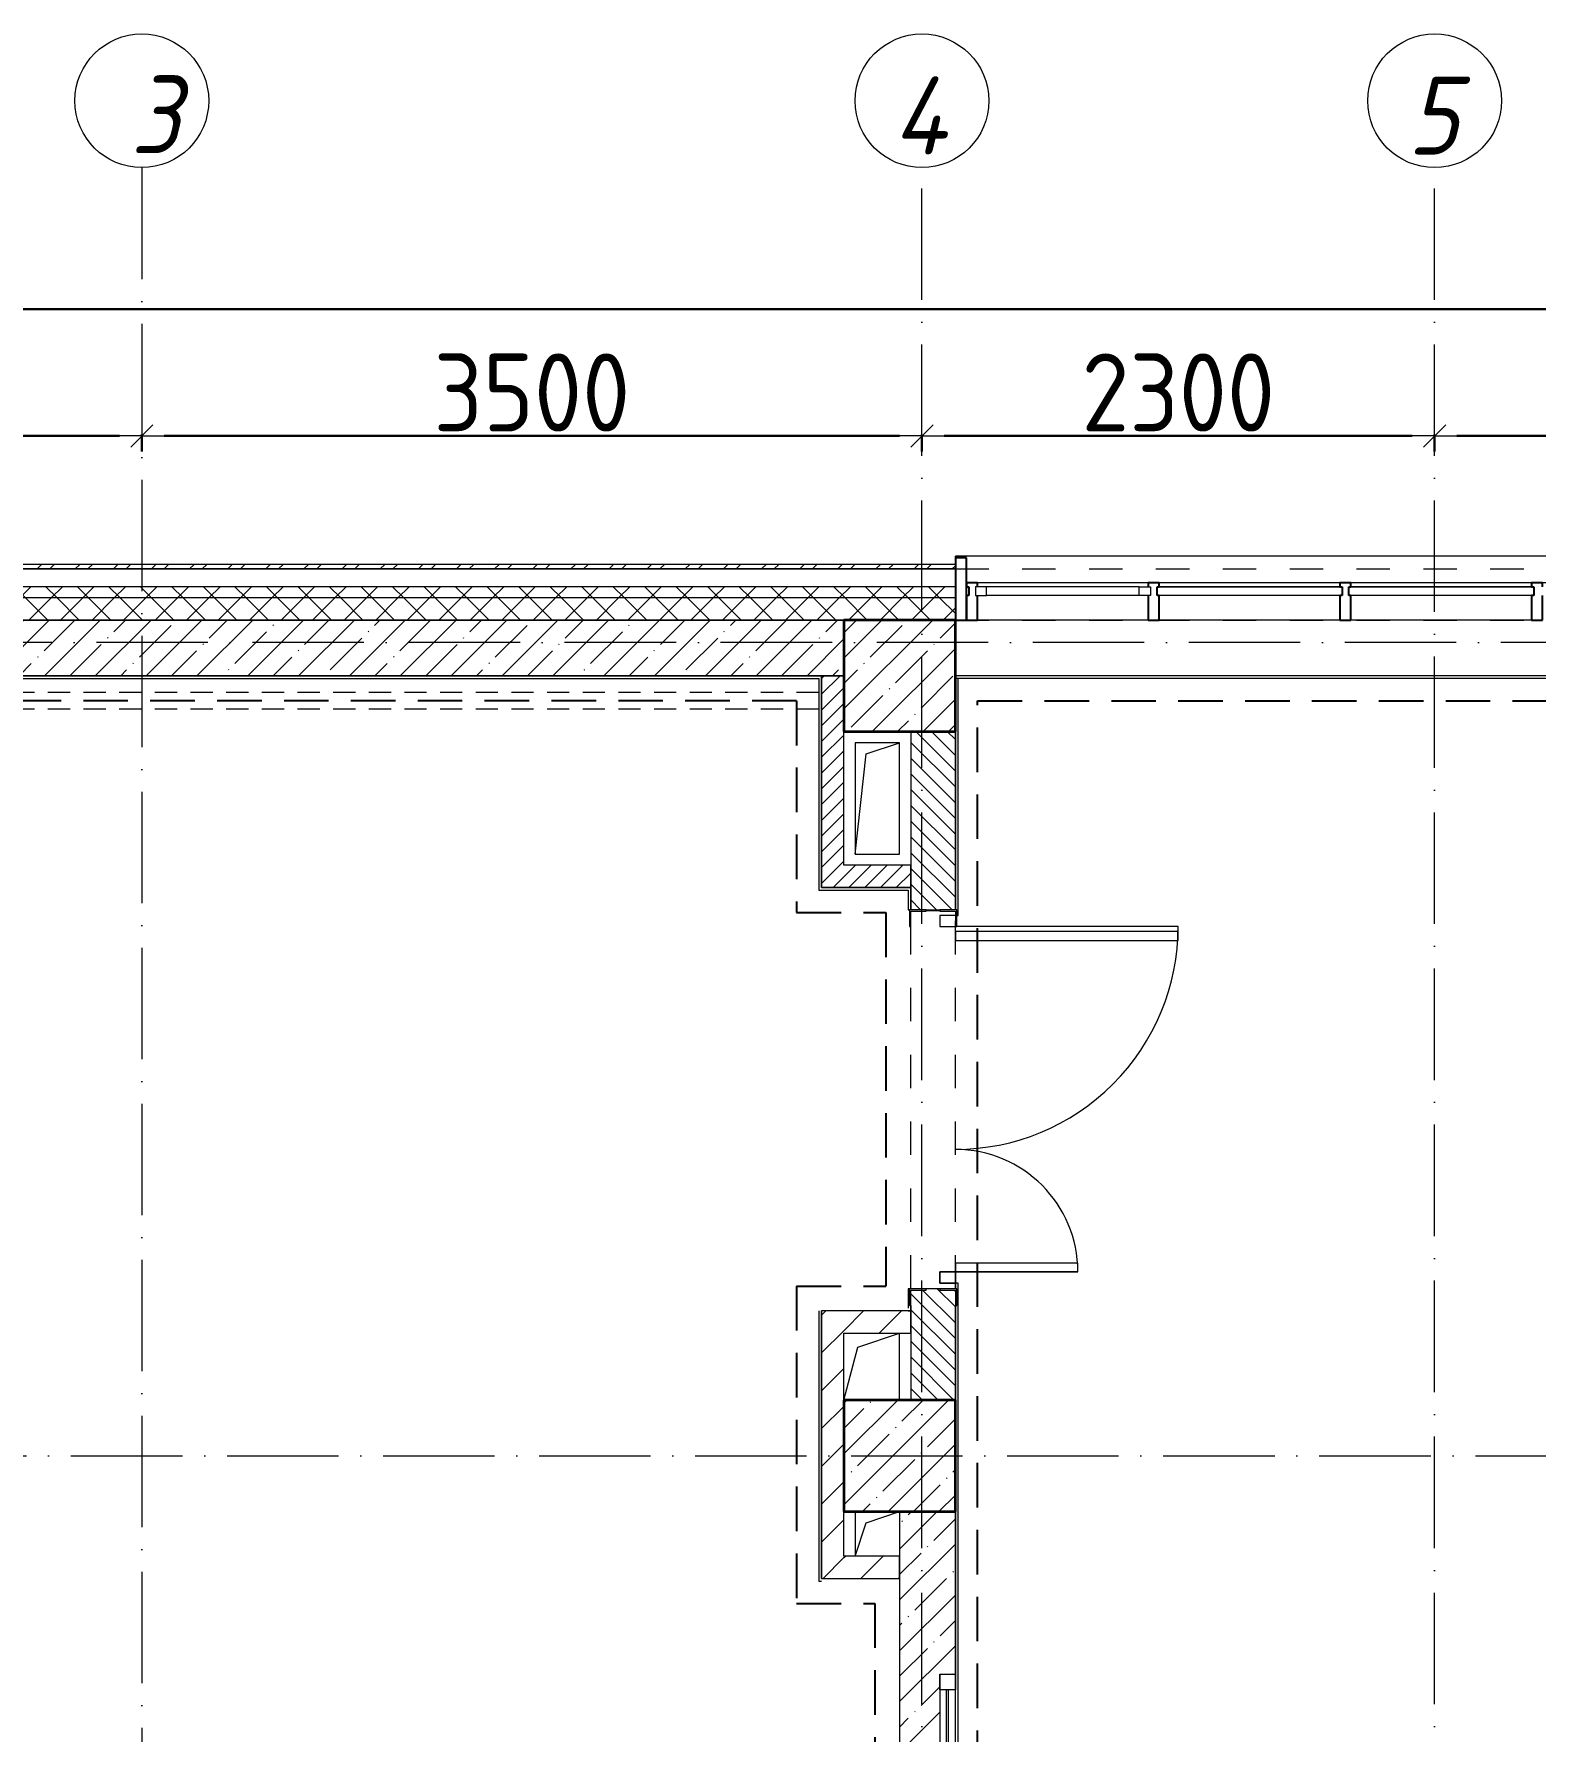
# Model space of a CAD drawing. Header units: millimetres. Extents: x -213536 to 1564669, y -45299 to 942238.
# Drawn here: x 210062 to 216796, y 257380 to 264995 of the extents above; entities that cross this region are included whole.
import ezdxf

# ---------------------------------------------------------------- set-up
doc = ezdxf.new("R2010")
doc.units = ezdxf.units.MM
for name, pattern in [('200_ШТРИХ_ш1п0_6_', [160, 100, -60]), ('50_200_ШТРИХ_1Т_ш5_п1_п1_', [700, 500, -100, 0, -100]), ('Штрих короткий', [300, 150, -150]), ('Штриховая _2 мм - 1 мм_', [300, 200, -100])]:
    doc.linetypes.add(name, pattern=pattern)
for name, color, linetype, lineweight in [('0-1', 7, 'Continuous', 5), ('0-2', 7, 'Continuous', 9), ('Двери', 7, 'Continuous', 9), ('Импосты витража', 7, 'Continuous', 9), ('Импосты витража-1', 7, 'Continuous', 25), ('Каркас_Импост', 7, 'Continuous', 13), ('Каркас_Импост-1', 7, 'Continuous', 9), ('Линии-1', 7, '200_ШТРИХ_ш1п0_6_', 9), ('Несущие колонны', 7, 'Continuous', 9), ('Несущие колонны-1', 7, 'Continuous', 35), ('Обобщенные модели', 7, 'Continuous', 9), ('Общие ребра', 7, 'Continuous', 9), ('Окна', 7, 'Continuous', 9), ('Оси', 7, 'Continuous', 9), ('Оси-1', 7, 'Continuous', 20), ('Оси-2', 7, '50_200_ШТРИХ_1Т_ш5_п1_п1_', 9), ('Остекление-1', 7, 'Continuous', 9), ('Перемычка-1', 7, 'Штрих короткий', 9), ('Размеры', 7, 'Continuous', 15), ('Стены', 7, 'Continuous', 9), ('Стены-1', 7, 'Continuous', 13), ('Штриховка разреза-1', 7, 'Continuous', 9), ('Элементы узлов', 7, 'Continuous', 9)]:
    doc.layers.add(name, color=color, linetype=linetype, lineweight=lineweight)
doc.layers.add('СТ-1_1', color=7, linetype='Штриховая _2 мм - 1 мм_', lineweight=90, true_color=0x888888)
doc.layers.get('0-2').off()
doc.styles.add('ISOCPEUR_I_1', font='isocpeui.ttf', dxfattribs={"width": 0.85, "height": 2.5})
doc.styles.add('СПДС', font='isocpeur.ttf', dxfattribs={"width": 0.9})
doc.dimstyles.new('Размера А3', dxfattribs={"dimtxt": 200, "dimasz": 100, "dimexe": 70, "dimexo": 100, "dimgap": 20, "dimtad": 1, "dimdec": 0, "dimrnd": 10, "dimzin": 0, "dimdsep": 46, "dimtxsty": 'СПДС', "dimblk": 'ARROWHEAD_6', "dimcen": 1, "dimclrd": 256, "dimclre": 256, "dimclrt": 256, "dimazin": 0, "dimtfac": 1, "dimtdec": 0, "dimtmove": 2, "dimatfit": 3, "dimfxl": 1, "dimtolj": 1, "dimtzin": 0, "dimarcsym": 0})
pattern_1 = [(45, (0, 0), (-70.71068, 70.71068), []), (135, (0, 0), (-70.71068, -70.71068), [])]
pattern_2 = [(45, (0, 0), (-35.35534, 35.35534), [])]
pattern_3 = [(45, (0, 0), (-114.04925, 114.04925), []), (45, (114.05, 0), (-114.04925, 114.04925), [201.612, -40.322, 3.353, -36.97])]
pattern_4 = [(45, (0, 0), (-84.8528, 84.8528), [])]

# ---------------------------------------------------------------- blocks, each defined once
blk = doc.blocks.new('BSC_Колонна _Прямоугольная - 500х500-V40-АИ2_02_План отделки стен 2-го этажа _Часть 2_')
at = {"layer": 'Несущие колонны'}
h = blk.add_hatch(dxfattribs=at)
h.set_pattern_fill('FP_48', color=256, style=0, pattern_type=2)
h.set_pattern_definition([(45, (-7700, -49300), (-114.04925, 114.04925), []), (45, (-7585.95, -49300), (-114.04925, 114.04925), [201.613, -40.323, 3.353, -36.97])])
h.paths.add_polyline_path([(-250, -250), (250, -250), (250, 250), (-250, 250), (-250, 167)], flags=0)
at = {"layer": 'Несущие колонны-1'}
for p, q in [((250, 250), (-250, 250)), ((-250, 250), (-250, -250)), ((250, -250), (250, 250)), ((-250, -250), (250, -250))]:
    blk.add_line(p, q, dxfattribs=at)
blk = doc.blocks.new('BSC_Колонна _Прямоугольная - 500х500-V50-АИ2_02_План отделки стен 2-го этажа _Часть 2_')
at = {"layer": 'Несущие колонны'}
h = blk.add_hatch(dxfattribs=at)
h.set_pattern_fill('FP_58', color=256, style=0, pattern_type=2)
h.set_pattern_definition([(45, (-7700, -45800), (-114.04925, 114.04925), []), (45, (-7585.95, -45800), (-114.04925, 114.04925), [201.613, -40.323, 3.353, -36.97])])
h.paths.add_polyline_path([(-250, -250), (250, -250), (250, 250), (-250, 250), (-250, -29.2)], flags=0)
at = {"layer": 'Несущие колонны-1'}
for p, q in [((250, 250), (-250, 250)), ((-250, 250), (-250, -250)), ((250, -250), (250, 250)), ((-250, -250), (250, -250))]:
    blk.add_line(p, q, dxfattribs=at)
blk = doc.blocks.new('Проем_Дверь_Прямоугольный - 1700х2400h_дверные проемы-28448549-АИ2_02_План отделки стен 2-го этажа _Часть 2_')
at = {"layer": 'Перемычка-1'}
for p, q in [((850, 100), (-850, 100)), ((850, -100), (-850, -100))]:
    blk.add_line(p, q, dxfattribs=at)
blk = doc.blocks.new('120_Окно_СКБ_1Ст - 120_Окно_СКБ_1Ст_классы 1800x800_E30-27757045-АИ2_02_План отделки стен 2-го этажа _Часть 2_')
at = {"layer": 'Каркас_Импост'}
for p, q in [((-870, 55), (-870, 125)), ((-870, 125), (-800, 125)), ((-800, 125), (-800, 55)), ((800, 55), (800, 125)), ((800, 125), (870, 125)), ((870, 125), (870, 55)), ((-800, 55), (-870, 55)), ((870, 55), (800, 55))]:
    blk.add_line(p, q, dxfattribs=at)
at = {"layer": 'Каркас_Импост-1'}
for p, q in [((870, 125), (-870, 125)), ((-870, 55), (870, 55))]:
    blk.add_line(p, q, dxfattribs=at)
at = {"layer": 'Остекление-1'}
for p, q in [((800, 95), (-800, 95)), ((800, 85), (-800, 85))]:
    blk.add_line(p, q, dxfattribs=at)
blk = doc.blocks.new('PNS_Панель прямоугольная1 - Нр_Стекло - 40мм-25374207-АИ2_02_План отделки стен 2-го этажа _Часть 2_')
at = {"layer": 'Остекление-1'}
for p, q in [((-405, 40), (405, 40)), ((-415, 0), (415, 0)), ((405, 0), (-405, 0))]:
    blk.add_line(p, q, dxfattribs=at)
blk = doc.blocks.new('PNS_Панель прямоугольная2 - Нр_Стекло - 40мм-28855705-АИ2_02_План отделки стен 2-го этажа _Часть 2_')
at = {"layer": 'Каркас_Импост'}
for p, q in [((-392.5, 0), (-392.5, 40)), ((-392.5, 40), (-342.5, 40)), ((-342.5, 40), (-342.5, 0)), ((392.5, 40), (342.5, 40)), ((342.5, 40), (342.5, 0)), ((392.5, 0), (392.5, 40)), ((-342.5, 0), (-392.5, 0)), ((342.5, 0), (392.5, 0))]:
    blk.add_line(p, q, dxfattribs=at)
at = {"layer": 'Каркас_Импост-1'}
for p, q in [((-342.5, 40), (342.5, 40)), ((-342.5, 0), (342.5, 0))]:
    blk.add_line(p, q, dxfattribs=at)
blk = doc.blocks.new('Прямоугольный импост - Импост структурный с накладкой - 150мм-25669421-АИ2_02_План отделки стен 2-го этажа _Часть 2_')
at = {"layer": 'Импосты витража'}
for p, q in [((75665, -100), (76475, -100)), ((75665, -267), (76475, -267))]:
    blk.add_line(p, q, dxfattribs=at)
blk = doc.blocks.new('Прямоугольный импост - Импост структурный с накладкой - 150мм-25669420-АИ2_02_План отделки стен 2-го этажа _Часть 2_')
at = {"layer": 'Импосты витража'}
for p, q in [((74850, -100), (75615, -100)), ((74850, -267), (75615, -267))]:
    blk.add_line(p, q, dxfattribs=at)
blk = doc.blocks.new('Прямоугольный импост - Импост структурный с накладкой - 150мм-V150-АИ2_02_План отделки стен 2-го этажа _Часть 2_')
at = {"layer": 'Импосты витража-1'}
for p, q in [((-25, 0), (-25, 17)), ((-25, 17), (25, 17)), ((25, 0), (15, 0)), ((15, 0), (15, -40)), ((25, 17), (25, 0)), ((-25, -150), (-25, -40)), ((15, -40), (25, -40)), ((25, -40), (25, -150)), ((25, -150), (-25, -150))]:
    blk.add_line(p, q, dxfattribs=at)
blk = doc.blocks.new('Прямоугольный импост - Импост структурный с накладкой - 150мм-25647644-АИ2_02_План отделки стен 2-го этажа _Часть 2_')
at = {"layer": 'Импосты витража-1'}
for p, q in [((-25, 0), (-25, 17)), ((-25, 17), (25, 17)), ((-15, 0), (-25, 0)), ((-15, -40), (-15, 0)), ((25, 0), (15, 0)), ((15, 0), (15, -40)), ((25, 17), (25, 0)), ((-25, -150), (-25, -40)), ((-25, -40), (-15, -40)), ((15, -40), (25, -40)), ((25, -40), (25, -150)), ((25, -150), (-25, -150))]:
    blk.add_line(p, q, dxfattribs=at)
blk = doc.blocks.new('Прямоугольный импост - Импост структурный с накладкой - 150мм-25647633-АИ2_02_План отделки стен 2-го этажа _Часть 2_')
at = {"layer": 'Импосты витража-1'}
for p, q in [((-25, 0), (-25, 17)), ((-25, 17), (25, 17)), ((-15, 0), (-25, 0)), ((-15, -40), (-15, 0)), ((25, 17), (25, 0)), ((-25, -150), (-25, -40)), ((-25, -40), (-15, -40)), ((25, -40), (25, -150)), ((25, -150), (-25, -150))]:
    blk.add_line(p, q, dxfattribs=at)
blk = doc.blocks.new('Прямоугольный импост - Откос НВФ_50х280 мм-V152-АИ2_02_План отделки стен 2-го этажа _Часть 2_')
at = {"layer": 'Импосты витража-1'}
for p, q in [((-50, 130), (0, 130)), ((-50, -150), (-50, 130)), ((0, 130), (0, -150)), ((0, -150), (-50, -150))]:
    blk.add_line(p, q, dxfattribs=at)
blk = doc.blocks.new('Отлив_СКБ - Отлив витража_120_НВФ-31885342-АИ2_02_План отделки стен 2-го этажа _Часть 2_')
at = {"layer": 'Окна'}
for p, q in [((7750, -2), (50, -2)), ((0, -120), (0, -113)), ((0, -120), (7800, -120)), ((7800, -113), (7800, -120))]:
    blk.add_line(p, q, dxfattribs=at)
blk = doc.blocks.new('Проем_Дверь_Прямоугольный - 4500х2700h_витражные проемы-30146416-АИ2_02_План отделки стен 2-го этажа _Часть 2_')
at = {"layer": 'Перемычка-1'}
for p, q in [((2250, 115), (-2250, 115)), ((2250, -115), (-2250, -115))]:
    blk.add_line(p, q, dxfattribs=at)
blk = doc.blocks.new('Дверь_Витражная_СКБ_2Ст2 - ДВВ_ДАО_СОШ_Классы-V177-АИ2_02_План отделки стен 2-го этажа _Часть 2_')
at = {"layer": 'Двери'}
for p, q in [((-775, 1035), (-775, 41)), ((775, 585), (775, 35))]:
    blk.add_line(p, q, dxfattribs=at)
for centre, radius, start, end in [((-775, 35), 1000, 360, 90), ((775, 35), 550, 90, 180)]:
    blk.add_arc(centre, radius, start, end, dxfattribs=at)
at = {"layer": 'Элементы узлов'}
for p, q in [((-713, 1035), (-753, 1035)), ((-753, 1035), (-753, 35)), ((-713, 35), (-713, 1035)), ((775, 585), (735, 585)), ((735, 585), (735, 35)), ((775, 35), (775, 585)), ((-825, 35), (-825, -35)), ((-825, 35), (-825, -35)), ((-775, -35), (-775, 35)), ((-775, -35), (-775, 35)), ((-753, 35), (-713, 35)), ((735, 35), (775, 35)), ((775, -35), (775, 35)), ((775, 35), (825, 35)), ((775, 35), (775, -35)), ((825, 35), (775, 35)), ((825, 35), (825, -35)), ((825, -35), (825, 35)), ((-825, -35), (-775, -35)), ((-825, -35), (-775, -35)), ((825, -35), (775, -35)), ((775, -35), (825, -35))]:
    blk.add_line(p, q, dxfattribs=at)
blk = doc.blocks.new('154_Стойка_СКБ_Уголок - СМ-2480_200-28447058-АИ2_02_План отделки стен 2-го этажа _Часть 2_')
at = {"layer": 'Обобщенные модели'}
for p, q in [((125, 156), (125, 81)), ((200, 156), (125, 156)), ((200, 150), (200, 156)), ((125, 81), (131, 81)), ((131, 81), (131, 150)), ((131, 150), (200, 150)), ((131, 19), (125, 19)), ((125, 19), (125, -56)), ((131, -50), (131, 19)), ((125, -56), (200, -56)), ((200, -50), (131, -50)), ((200, -56), (200, -50))]:
    blk.add_line(p, q, dxfattribs=at)
blk = doc.blocks.new('Стойка_Влож_Полоса боковая - Полоса-28346330-АИ2_02_План отделки стен 2-го этажа _Часть 2_')
at = {"layer": 'Обобщенные модели'}
for p, q in [((-5, -31), (-5, 31)), ((0, 31), (0, -31))]:
    blk.add_line(p, q, dxfattribs=at)
blk = doc.blocks.new('Фахверк_СКБ_Уголок - 200_3960-28268576-АИ2_02_План отделки стен 2-го этажа _Часть 2_')
at = {"layer": 'Обобщенные модели'}
for p, q in [((200, 156), (125, 156)), ((125, 156), (125, 81)), ((200, 150), (200, 156)), ((125, 81), (131, 81)), ((131, 81), (131, 150)), ((131, 150), (200, 150)), ((131, 19), (125, 19)), ((125, 19), (125, -56)), ((131, -50), (131, 19)), ((125, -56), (200, -56)), ((200, -50), (131, -50)), ((200, -56), (200, -50))]:
    blk.add_line(p, q, dxfattribs=at)
blk = doc.blocks.new('AR_Отверстие прямоугольное _в плите_ - AR_Отверстие прямоугольное _в плите_-V197-АИ2_02_План отделки стен 2-го этажа _Часть 2_')
at = {"layer": 'Обобщенные модели'}
for p, q in [((100, 250), (-100, 250)), ((-100, 250), (-100, -250)), ((-50, 200), (100, 250)), ((100, -250), (100, 250)), ((-100, -250), (-50, 200)), ((-100, -250), (100, -250))]:
    blk.add_line(p, q, dxfattribs=at)
blk = doc.blocks.new('AR_Отверстие прямоугольное _в плите_ - AR_Отверстие прямоугольное _в плите_-V232-АИ2_02_План отделки стен 2-го этажа _Часть 2_')
at = {"layer": 'Обобщенные модели'}
for p, q in [((-100, 100), (-100, -100)), ((-50, 50), (100, 100)), ((-100, -100), (-50, 50))]:
    blk.add_line(p, q, dxfattribs=at)
blk = doc.blocks.new('AR_Отверстие прямоугольное _в плите_ - AR_Отверстие прямоугольное _в плите_-30552590-АИ2_02_План отделки стен 2-го этажа _Часть 2_')
at = {"layer": 'Обобщенные модели'}
for p, q in [((-125, -150), (-62.5, 87.5)), ((-62.5, 87.5), (125, 150)), ((125, -150), (125, 150))]:
    blk.add_line(p, q, dxfattribs=at)
blk = doc.blocks.new('0125-Р-ОО-Ш2-АР-о_23_10_2024_rvt-1-АИ2_02_План отделки стен 2-го этажа _Часть 2_')
at = {"layer": 'Штриховка разреза-1'}
h = blk.add_hatch(dxfattribs=at)
h.set_pattern_fill('FP_80', color=256, style=0, pattern_type=2)
h.set_pattern_definition([(45, (0, 0), (-85.53659, 85.53659), []), (45, (57.02, 0), (-85.53659, 85.53659), [])])
h.paths.add_polyline_path([(26130, 49780), (26130, 49800), (17950, 49800), (17950, 49780), (23915, 49780)], flags=0)
h.paths.add_polyline_path([(16950, 49780), (16950, 49800), (15750, 49800), (15750, 49780), (16459.1, 49780)], flags=0)
h.paths.add_polyline_path([(7950, 49780), (7950, 49800), (-330, 49800), (-330, 49780), (7139.2, 49780)], flags=0)
h = blk.add_hatch(dxfattribs=at)
h.set_pattern_fill('FP_81', color=256, style=0, pattern_type=2)
h.set_pattern_definition(pattern_1)
h.paths.add_polyline_path([(26000, 49650), (26050, 49650), (26050, 49700), (17950, 49700), (17950, 49650), (23915, 49650)], flags=0)
h.paths.add_polyline_path([(16950, 49650), (16950, 49700), (15750, 49700), (15750, 49650), (16459.1, 49650)], flags=0)
h.paths.add_polyline_path([(7950, 49650), (7950, 49700), (-200, 49700), (-200, 49650), (7139.2, 49650)], flags=0)
h = blk.add_hatch(dxfattribs=at)
h.set_pattern_fill('FP_81', color=256, style=0, pattern_type=2)
h.set_pattern_definition(pattern_1)
h.paths.add_polyline_path([(25900, 49550), (26000, 49550), (26000, 49650), (17950, 49650), (17950, 49550), (23915, 49550)], flags=0)
h.paths.add_polyline_path([(16950, 49550), (16950, 49650), (15750, 49650), (15750, 49556), (15825, 49556), (15825, 49550), (16459.1, 49550)], flags=0)
h.paths.add_polyline_path([(7950, 49550), (7950, 49650), (-100, 49650), (-100, 49550), (7450, 49550)], flags=0)
h = blk.add_hatch(dxfattribs=at)
h.set_pattern_fill('FP_1', color=256, style=0, pattern_type=2)
h.set_pattern_definition(pattern_3)
h.paths.add_polyline_path([(7450, 49300), (7450, 49550), (400, 49550), (400, 49300), (7139.2, 49300)], flags=0)
h = blk.add_hatch(dxfattribs=at)
h.set_pattern_fill('FP_92', color=256, style=0, pattern_type=2)
h.set_pattern_definition(pattern_2)
h.paths.add_polyline_path([(7450, 48350), (7450, 49300), (7350, 49300), (7350, 48350)], flags=0)
h = blk.add_hatch(dxfattribs=at)
h.set_pattern_fill('FP_2', color=256, style=0, pattern_type=2)
h.set_pattern_definition([(135, (0, 0), (-35.35534, -35.35534), [])])
h.paths.add_polyline_path([(7950, 46050), (7950, 46544), (7881, 46544), (7881, 46550), (7819, 46550), (7819, 46544), (7750, 46544), (7750, 46050)], flags=0)
h.paths.add_polyline_path([(7950, 48250), (7950, 49050), (7750, 49050), (7750, 48250), (7910, 48250)], flags=0)
h = blk.add_hatch(dxfattribs=at)
h.set_pattern_fill('FP_92', color=256, style=0, pattern_type=2)
h.set_pattern_definition(pattern_2)
h.paths.add_polyline_path([(7750, 48350), (7750, 48450), (7450, 48450), (7450, 48350)], flags=0)
h = blk.add_hatch(dxfattribs=at)
h.set_pattern_fill('FP_3', color=256, style=0, pattern_type=2)
h.set_pattern_definition(pattern_4)
h.paths.add_polyline_path([(7450, 45250), (7450, 46450), (7350, 46450), (7350, 45250)], flags=0)
h = blk.add_hatch(dxfattribs=at)
h.set_pattern_fill('FP_3', color=256, style=0, pattern_type=2)
h.set_pattern_definition(pattern_4)
h.paths.add_polyline_path([(7750, 46350), (7750, 46450), (7450, 46450), (7450, 46350)], flags=0)
h = blk.add_hatch(dxfattribs=at)
h.set_pattern_fill('FP_1', color=256, style=0, pattern_type=2)
h.set_pattern_definition(pattern_3)
h.paths.add_polyline_path([(7880, 40550), (7950, 40550), (7950, 43080), (7880, 43080), (7880, 44820), (7950, 44820), (7950, 45550), (7700, 45550), (7700, 40550)], flags=0)
h = blk.add_hatch(dxfattribs=at)
h.set_pattern_fill('FP_3', color=256, style=0, pattern_type=2)
h.set_pattern_definition(pattern_4)
h.paths.add_polyline_path([(7700, 45250), (7700, 45350), (7450, 45350), (7450, 45250)], flags=0)
at = {"layer": 'Линии-1'}
for p, q in [((7338, 49225), (400, 49225)), ((7338, 49150), (400, 49150))]:
    blk.add_line(p, q, dxfattribs=at)
at = {"layer": 'Общие ребра'}
for p, q in [((7950, 49700), (-100, 49700)), ((7950, 49650), (-100, 49650))]:
    blk.add_line(p, q, dxfattribs=at)
at = {"layer": 'Стены'}
blk.add_line((11950, 49300), (7950, 49300), dxfattribs=at)
at = {"layer": 'Стены-1'}
for p, q in [((7950, 49800), (-330, 49800)), ((-330, 49780), (7950, 49780)), ((7950, 49780), (-100, 49780)), ((7950, 49780), (7950, 49800)), ((7950, 49550), (7950, 49780)), ((400, 49550), (7450, 49550)), ((7450, 49550), (400, 49550)), ((400, 49300), (7450, 49300)), ((7350, 49300), (7350, 48350)), ((7450, 49300), (7350, 49300)), ((7450, 48450), (7450, 49050)), ((7750, 49050), (7750, 48250)), ((7950, 48250), (7950, 49050)), ((7750, 48450), (7450, 48450)), ((7750, 48350), (7750, 48450)), ((7350, 48350), (7450, 48350)), ((7450, 48350), (7750, 48350)), ((7881, 46550), (7819, 46550)), ((7750, 46475), (7750, 46050)), ((7950, 46050), (7950, 46475)), ((7450, 46450), (7350, 46450)), ((7350, 46450), (7350, 45250)), ((7750, 46450), (7450, 46450)), ((7750, 46350), (7750, 46450)), ((7450, 46050), (7450, 46350)), ((7450, 46350), (7750, 46350)), ((7450, 45350), (7450, 45550)), ((7700, 45550), (7700, 40550)), ((7950, 44820), (7950, 45550)), ((7700, 45350), (7450, 45350)), ((7700, 45250), (7700, 45350)), ((7350, 45250), (7450, 45250)), ((7450, 45250), (7700, 45250))]:
    blk.add_line(p, q, dxfattribs=at)
at = {"layer": '0-2'}
for name, p, rotation in [('Отлив_СКБ - Отлив витража_120_НВФ-31885342-АИ2_02_План отделки стен 2-го этажа _Часть 2_', (15750, 49717), 180), ('Проем_Дверь_Прямоугольный - 4500х2700h_витражные проемы-30146416-АИ2_02_План отделки стен 2-го этажа _Часть 2_', (10200, 49665), 180), ('PNS_Панель прямоугольная2 - Нр_Стекло - 40мм-28855705-АИ2_02_План отделки стен 2-го этажа _Часть 2_', (8432.5, 49700), 180), ('Прямоугольный импост - Импост структурный с накладкой - 150мм-25669420-АИ2_02_План отделки стен 2-го этажа _Часть 2_', (83665, 49450), 180), ('PNS_Панель прямоугольная1 - Нр_Стекло - 40мм-25374207-АИ2_02_План отделки стен 2-го этажа _Часть 2_', (9270, 49700), 180), ('Прямоугольный импост - Импост структурный с накладкой - 150мм-25669421-АИ2_02_План отделки стен 2-го этажа _Часть 2_', (85340, 49450), 180), ('PNS_Панель прямоугольная1 - Нр_Стекло - 40мм-25374207-АИ2_02_План отделки стен 2-го этажа _Часть 2_', (10130, 49700), 180), ('Прямоугольный импост - Импост структурный с накладкой - 150мм-25669421-АИ2_02_План отделки стен 2-го этажа _Часть 2_', (86200, 49450), 180), ('154_Стойка_СКБ_Уголок - СМ-2480_200-28447058-АИ2_02_План отделки стен 2-го этажа _Часть 2_', (7800, 48375), 269.9999999999999), ('Проем_Дверь_Прямоугольный - 1700х2400h_дверные проемы-28448549-АИ2_02_План отделки стен 2-го этажа _Часть 2_', (7850, 47400), 269.9999999999999), ('Стойка_Влож_Полоса боковая - Полоса-28346330-АИ2_02_План отделки стен 2-го этажа _Часть 2_', (7850, 48250), 89.99999999999991), ('Дверь_Витражная_СКБ_2Ст2 - ДВВ_ДАО_СОШ_Классы-V177-АИ2_02_План отделки стен 2-го этажа _Часть 2_', (7915, 47400), 269.9999999999964), ('Фахверк_СКБ_Уголок - 200_3960-28268576-АИ2_02_План отделки стен 2-го этажа _Часть 2_', (7800, 46675), 269.9999999999999), ('120_Окно_СКБ_1Ст - 120_Окно_СКБ_1Ст_классы 1800x800_E30-27757045-АИ2_02_План отделки стен 2-го этажа _Часть 2_', (7825, 43950), 269.9999999999999)]:
    blk.add_blockref(name, p, dxfattribs=dict(at, rotation=rotation))
at = {"layer": '0-2', "extrusion": (0, 0, -1)}
for name, p in [('Прямоугольный импост - Откос НВФ_50х280 мм-V152-АИ2_02_План отделки стен 2-го этажа _Часть 2_', (-7950, 49700)), ('Прямоугольный импост - Импост структурный с накладкой - 150мм-V150-АИ2_02_План отделки стен 2-го этажа _Часть 2_', (-8025, 49700)), ('Прямоугольный импост - Импост структурный с накладкой - 150мм-25647633-АИ2_02_План отделки стен 2-го этажа _Часть 2_', (-8840, 49700)), ('Прямоугольный импост - Импост структурный с накладкой - 150мм-25647644-АИ2_02_План отделки стен 2-го этажа _Часть 2_', (-9700, 49700)), ('Прямоугольный импост - Импост структурный с накладкой - 150мм-V150-АИ2_02_План отделки стен 2-го этажа _Часть 2_', (-10560, 49700))]:
    blk.add_blockref(name, p, dxfattribs=at)
at = {"layer": '0-2'}
for name, p in [('BSC_Колонна _Прямоугольная - 500х500-V40-АИ2_02_План отделки стен 2-го этажа _Часть 2_', (7700, 49300)), ('AR_Отверстие прямоугольное _в плите_ - AR_Отверстие прямоугольное _в плите_-V197-АИ2_02_План отделки стен 2-го этажа _Часть 2_', (7600, 48750)), ('AR_Отверстие прямоугольное _в плите_ - AR_Отверстие прямоугольное _в плите_-30552590-АИ2_02_План отделки стен 2-го этажа _Часть 2_', (7575, 46200)), ('BSC_Колонна _Прямоугольная - 500х500-V50-АИ2_02_План отделки стен 2-го этажа _Часть 2_', (7700, 45800)), ('AR_Отверстие прямоугольное _в плите_ - AR_Отверстие прямоугольное _в плите_-V232-АИ2_02_План отделки стен 2-го этажа _Часть 2_', (7600, 45450))]:
    blk.add_blockref(name, p, dxfattribs=at)
blk = doc.blocks.new('Ось сетки - Круг_Ø6_00__ISO-2_5_0_9K_-16731441-АИ2_02_План отделки стен 2-го этажа _Часть 2_')
at = {"layer": 'Оси-1'}
blk.add_circle((0, 0), 3, dxfattribs=at)
blk = doc.blocks.new('ARROWHEAD_6')
at = {"color": 0, "linetype": 'Continuous'}
for p, q in [((0, 0), (-1, 0)), ((-0.5, -0.5), (0.5, 0.5))]:
    blk.add_line(p, q, dxfattribs=at)
blk = doc.blocks.new('*D2979')
at = {"layer": 'Defpoints', "color": 0, "transparency": 16777216}
for p in [(208595.6, 263297.6), (210545.6, 263297.6), (210545.6, 263191.6)]:
    blk.add_point(p, dxfattribs=at)
at = {"layer": 'Размеры', "lineweight": -2, "transparency": 16777216}
for p, q in [((208595.6, 263197.6), (208595.6, 263121.6)), ((208695.6, 263191.6), (210445.6, 263191.6)), ((210545.6, 263197.6), (210545.6, 263121.6))]:
    blk.add_line(p, q, dxfattribs=at)
at = {"layer": 'Размеры', "lineweight": -2, "transparency": 16777216, "xscale": 100, "yscale": 100, "zscale": 100, "rotation": 180}
blk.add_blockref('ARROWHEAD_6', (208595.6, 263191.6), dxfattribs=at)
at = {"layer": 'Размеры', "lineweight": -2, "transparency": 16777216, "xscale": 100, "yscale": 100, "zscale": 100}
blk.add_blockref('ARROWHEAD_6', (210545.6, 263191.6), dxfattribs=at)
at = {"layer": 'Размеры', "lineweight": 25, "transparency": 16777216, "insert": (209570.6, 263386.6), "char_height": 350, "width": 2.3, "attachment_point": 5, "style": 'СПДС'}
blk.add_mtext('\\A1;1950', dxfattribs=at)
blk = doc.blocks.new('*D2980')
at = {"layer": 'Defpoints', "color": 0, "transparency": 16777216}
for p in [(210545.6, 263297.6), (214045.6, 263297.6), (214045.6, 263191.6)]:
    blk.add_point(p, dxfattribs=at)
at = {"layer": 'Размеры', "lineweight": -2, "transparency": 16777216}
for p, q in [((210545.6, 263197.6), (210545.6, 263121.6)), ((210645.6, 263191.6), (213945.6, 263191.6)), ((214045.6, 263197.6), (214045.6, 263121.6))]:
    blk.add_line(p, q, dxfattribs=at)
at = {"layer": 'Размеры', "lineweight": -2, "transparency": 16777216, "xscale": 100, "yscale": 100, "zscale": 100, "rotation": 180}
blk.add_blockref('ARROWHEAD_6', (210545.6, 263191.6), dxfattribs=at)
at = {"layer": 'Размеры', "lineweight": -2, "transparency": 16777216, "xscale": 100, "yscale": 100, "zscale": 100}
blk.add_blockref('ARROWHEAD_6', (214045.6, 263191.6), dxfattribs=at)
at = {"layer": 'Размеры', "lineweight": 25, "transparency": 16777216, "insert": (212295.6, 263386.6), "char_height": 350, "width": 2.488, "attachment_point": 5, "style": 'СПДС'}
blk.add_mtext('\\A1;3500', dxfattribs=at)
blk = doc.blocks.new('*D2981')
at = {"layer": 'Defpoints', "color": 0, "transparency": 16777216}
for p in [(214045.6, 263297.6), (216345.6, 263297.6), (216345.6, 263191.6)]:
    blk.add_point(p, dxfattribs=at)
at = {"layer": 'Размеры', "lineweight": -2, "transparency": 16777216}
for p, q in [((214045.6, 263197.6), (214045.6, 263121.6)), ((214145.6, 263191.6), (216245.6, 263191.6)), ((216345.6, 263197.6), (216345.6, 263121.6))]:
    blk.add_line(p, q, dxfattribs=at)
at = {"layer": 'Размеры', "lineweight": -2, "transparency": 16777216, "xscale": 100, "yscale": 100, "zscale": 100, "rotation": 180}
blk.add_blockref('ARROWHEAD_6', (214045.6, 263191.6), dxfattribs=at)
at = {"layer": 'Размеры', "lineweight": -2, "transparency": 16777216, "xscale": 100, "yscale": 100, "zscale": 100}
blk.add_blockref('ARROWHEAD_6', (216345.6, 263191.6), dxfattribs=at)
at = {"layer": 'Размеры', "lineweight": 25, "transparency": 16777216, "insert": (215195.6, 263386.6), "char_height": 350, "width": 2.488, "attachment_point": 5, "style": 'СПДС'}
blk.add_mtext('\\A1;2300', dxfattribs=at)
blk = doc.blocks.new('*D2982')
at = {"layer": 'Defpoints', "color": 0, "transparency": 16777216}
for p in [(216345.6, 263297.6), (218445.6, 263297.6), (218445.6, 263191.6)]:
    blk.add_point(p, dxfattribs=at)
at = {"layer": 'Размеры', "lineweight": -2, "transparency": 16777216}
for p, q in [((216345.6, 263197.6), (216345.6, 263121.6)), ((216445.6, 263191.6), (218345.6, 263191.6)), ((218445.6, 263197.6), (218445.6, 263121.6))]:
    blk.add_line(p, q, dxfattribs=at)
at = {"layer": 'Размеры', "lineweight": -2, "transparency": 16777216, "xscale": 100, "yscale": 100, "zscale": 100, "rotation": 180}
blk.add_blockref('ARROWHEAD_6', (216345.6, 263191.6), dxfattribs=at)
at = {"layer": 'Размеры', "lineweight": -2, "transparency": 16777216, "xscale": 100, "yscale": 100, "zscale": 100}
blk.add_blockref('ARROWHEAD_6', (218445.6, 263191.6), dxfattribs=at)
at = {"layer": 'Размеры', "lineweight": 25, "transparency": 16777216, "insert": (217395.6, 263386.6), "char_height": 350, "width": 2.3, "attachment_point": 5, "style": 'СПДС'}
blk.add_mtext('\\A1;2100', dxfattribs=at)
blk = doc.blocks.new('*D2987')
at = {"layer": 'Defpoints', "color": 0, "transparency": 16777216}
for p in [(206245.6, 263867.2), (232045.6, 263867.2), (232045.6, 263761.1)]:
    blk.add_point(p, dxfattribs=at)
at = {"layer": 'Размеры', "lineweight": -2, "transparency": 16777216}
for p, q in [((206245.6, 263767.2), (206245.6, 263691.1)), ((206345.6, 263761.1), (231945.6, 263761.1)), ((232045.6, 263767.2), (232045.6, 263691.1))]:
    blk.add_line(p, q, dxfattribs=at)
at = {"layer": 'Размеры', "lineweight": -2, "transparency": 16777216, "xscale": 100, "yscale": 100, "zscale": 100, "rotation": 180}
blk.add_blockref('ARROWHEAD_6', (206245.6, 263761.1), dxfattribs=at)
at = {"layer": 'Размеры', "lineweight": -2, "transparency": 16777216, "xscale": 100, "yscale": 100, "zscale": 100}
blk.add_blockref('ARROWHEAD_6', (232045.6, 263761.1), dxfattribs=at)
at = {"layer": 'Размеры', "lineweight": 25, "transparency": 16777216, "insert": (219145.6, 263956.1), "char_height": 350, "width": 3.111, "attachment_point": 5, "style": 'СПДС'}
blk.add_mtext('\\A1;25800', dxfattribs=at)
blk = doc.blocks.new('Оси1')
at = {"layer": 'Оси-2'}
for p, q in [((210545.6, 264395.4), (210545.6, 210594.5)), ((214045.6, 210594.5), (214045.6, 264395.4)), ((216345.6, 210594.5), (216345.6, 264395.4)), ((234645.6, 262265.2), (203926.8, 262265.2)), ((203926.8, 258615.2), (234645.6, 258615.2))]:
    blk.add_line(p, q, dxfattribs=at)
at = {"layer": 'Оси-1', "xscale": 99.99999999999993, "yscale": 99.99999999999993, "zscale": 99.99999999999993, "rotation": 180}
blk.add_blockref('Ось сетки - Круг_Ø6_00__ISO-2_5_0_9K_-16731441-АИ2_02_План отделки стен 2-го этажа _Часть 2_', (210545.6, 264695.4), dxfattribs=at)
at = {"layer": 'Оси-1', "xscale": 99.99999999999993, "yscale": 99.99999999999993, "zscale": 99.99999999999993}
for p in [(214045.6, 264695.4), (216345.6, 264695.4)]:
    blk.add_blockref('Ось сетки - Круг_Ø6_00__ISO-2_5_0_9K_-16731441-АИ2_02_План отделки стен 2-го этажа _Часть 2_', p, dxfattribs=at)
at = {"layer": 'Оси', "char_height": 350, "attachment_point": 1, "style": 'ISOCPEUR_I_1'}
for s, insert, width in [('\\fISOCPEUR|b0|i1|c204|p34|;\\W.9;3', (210494.5, 264809.3), 202.025), ('\\fISOCPEUR|b0|i1|c204|p34|;\\W.9;4', (213914.9, 264804.2), 223.671), ('\\fISOCPEUR|b0|i1|c204|p34|;\\W.9;5', (216223.9, 264804.2), 202.025)]:
    blk.add_mtext(s, dxfattribs=dict(at, insert=insert, width=width))
at = {"layer": 'Размеры', "lineweight": 25}
for base, p1, p2, picture, middle in [((232045.6, 263761.1), (206245.6, 263867.2), (232045.6, 263867.2), '*D2987', (219145.6, 263956.1)), ((210545.6, 263191.6), (208595.6, 263297.6), (210545.6, 263297.6), '*D2979', (209570.6, 263386.6)), ((214045.6, 263191.6), (210545.6, 263297.6), (214045.6, 263297.6), '*D2980', (212295.6, 263386.6)), ((216345.6, 263191.6), (214045.6, 263297.6), (216345.6, 263297.6), '*D2981', (215195.6, 263386.6)), ((218445.6, 263191.6), (216345.6, 263297.6), (218445.6, 263297.6), '*D2982', (217395.6, 263386.6))]:
    dim = blk.add_linear_dim(base=base, p1=p1, p2=p2, dimstyle='Размера А3', override={"dimtxt": 350}, dxfattribs=at)
    dim.commit()
    dim.dimension.update_dxf_attribs({"geometry": picture, "text_midpoint": middle})

msp = doc.modelspace()

# ---------------------------------------------------------------- linework, layer by layer
at = {"layer": 'СТ-1_1', "lineweight": 25}
for p, q in [((213483.6, 262003.2), (206745.6, 262003.2)), ((213483.6, 262003.2), (213483.6, 261053.2)), ((214295.6, 224183.2), (214295.6, 262003.2)), ((214295.6, 262003.2), (218083.6, 262003.2)), ((213483.6, 261053.2), (213883.6, 261053.2)), ((213883.6, 261053.2), (213883.6, 259377.2)), ((213483.6, 259377.2), (213883.6, 259377.2)), ((213483.6, 259377.2), (213483.6, 257953.2)), ((213483.6, 257953.2), (213833.6, 257953.2)), ((213833.6, 257953.2), (213833.6, 255827.2))]:
    msp.add_line(p, q, dxfattribs=at)
at = {"layer": 'Стены'}
msp.add_line((218183.6, 262103.2), (214207.6, 262103.2), dxfattribs=at)
at = {"layer": 'Стены-1'}
for p, q in [((213595.6, 262115.2), (206645.6, 262115.2)), ((213595.6, 261165.2), (213595.6, 262115.2)), ((206657.6, 262103.2), (213583.6, 262103.2)), ((213583.6, 262103.2), (213583.6, 261153.2)), ((214207.6, 262103.2), (214195.6, 262103.2)), ((214207.6, 261040.2), (214207.6, 262103.2)), ((214195.6, 261865.2), (214195.6, 261065.2)), ((213583.6, 261153.2), (213983.6, 261153.2)), ((213995.6, 261165.2), (213595.6, 261165.2)), ((213983.6, 261153.2), (213983.6, 261065.2)), ((213995.6, 261065.2), (213995.6, 261165.2)), ((213983.6, 261065.2), (213989.6, 261065.2)), ((214201.6, 261040.2), (214207.6, 261040.2)), ((214207.6, 259390.2), (214195.6, 259390.2)), ((214195.6, 259390.2), (214195.6, 259365.2)), ((214207.6, 246440.2), (214207.6, 259390.2)), ((213983.6, 259365.2), (213983.6, 259277.2)), ((213989.6, 259365.2), (213983.6, 259365.2)), ((213583.6, 259265.2), (213583.6, 258053.2)), ((213595.6, 258065.2), (213595.6, 259265.2)), ((213983.6, 259265.2), (213995.6, 259265.2)), ((213995.6, 259265.2), (213995.6, 259290.2)), ((214195.6, 259290.2), (214195.6, 258865.2)), ((214195.6, 258365.2), (214195.6, 257635.2)), ((213583.6, 258053.2), (213595.6, 258053.2))]:
    msp.add_line(p, q, dxfattribs=at)

# ---------------------------------------------------------------- block references
at = {"color": 2, "lineweight": 30}
msp.add_blockref('Оси1', (0, 0), dxfattribs=at)
at = {"layer": '0-1'}
msp.add_blockref('0125-Р-ОО-Ш2-АР-о_23_10_2024_rvt-1-АИ2_02_План отделки стен 2-го этажа _Часть 2_', (206245.6, 212815.2), dxfattribs=at)

doc.saveas('drawing.dxf')
